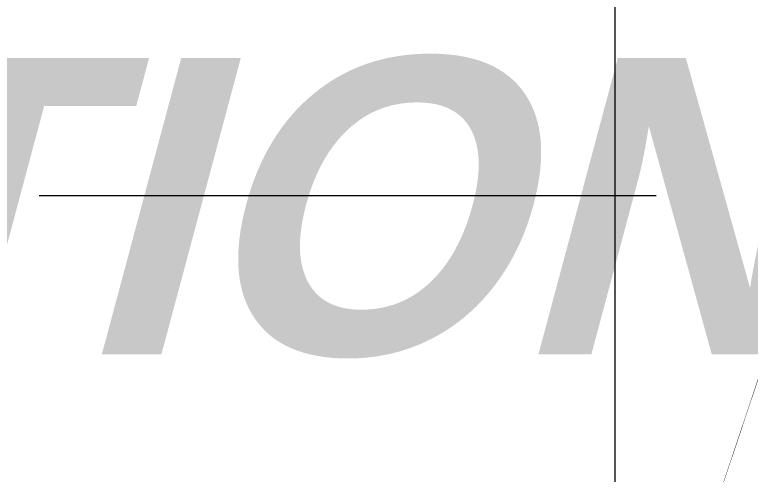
# Model space of a CAD drawing. Header units: inches. Extents: x 46944 to 1771531, y 9954 to 15548976.
# Drawn here: x 221969.6 to 222006.86, y 1548802.14 to 1548825.41 of the extents above; entities that cross this region are included whole.
import ezdxf

# ---------------------------------------------------------------- set-up
doc = ezdxf.new("R2010")
doc.units = ezdxf.units.IN
doc.header["$MEASUREMENT"] = 0
for name, color, linetype in [('AREA FOR SURVEY', 6, 'Continuous'), ('Details', 7, 'Continuous'), ('GRID', 8, 'Continuous'), ('UUL', 90, 'Continuous')]:
    doc.layers.add(name, color=color, linetype=linetype)
doc.layers.add('Revised Grid', color=7, linetype='Continuous', lineweight=0)
doc.styles.add('ARIAL', font='arialbd.ttf')

msp = doc.modelspace()

# ---------------------------------------------------------------- hatches: boundary and pattern name
at = {"layer": 'Details', "linetype": 'Continuous', "lineweight": 5, "ltscale": 50}
h = msp.add_hatch(dxfattribs=at)
h.set_pattern_fill('DASH', color=256, scale=250)
h.set_pattern_definition([(0, (-9904.19, 1941.224), (31.25, 31.25), [31.25, -31.25])])
h.paths.add_polyline_path([(221771, 1548721), (221834.54333, 1548910.63714), (222071.58976, 1548831.20797), (222008.04642, 1548641.57083)])

# ---------------------------------------------------------------- linework, layer by layer
at = {"layer": 'GRID', "linetype": 'Continuous', "lineweight": 5}
msp.add_line((222000, 1555700), (222000, 1546700), dxfattribs=at)
at = {"layer": 'Revised Grid', "linetype": 'Continuous', "lineweight": 5}
msp.add_line((222000, 1555700), (222000, 1546975.58718), dxfattribs=at)
at = {"layer": 'UUL', "lineweight": 5, "const_width": 0.019}
msp.add_lwpolyline([(222051.96655, 1548934.35788), (222037.49166, 1548897.09168), (222005.20526, 1548800.82923), (221999.61497, 1548789.65908), (221981.2286, 1548786.95769), (221972.66794, 1548780.54313), (221980.80515, 1548767.67111), (221993.5062, 1548765.46428), (221998.50636, 1548755.97268), (222002.8419, 1548739.72957), (222003.37607, 1548726.38658), (221998.38549, 1548709.55912)], dxfattribs=at)

# ---------------------------------------------------------------- texts
at = {"layer": 'AREA FOR SURVEY', "lineweight": 5, "style": 'ARIAL', "oblique": 15}
msp.add_text('SUB SATATION', height=15, dxfattribs=at).set_placement((221852.71796, 1548808.2135, 1469.86579))

doc.saveas('drawing.dxf')
